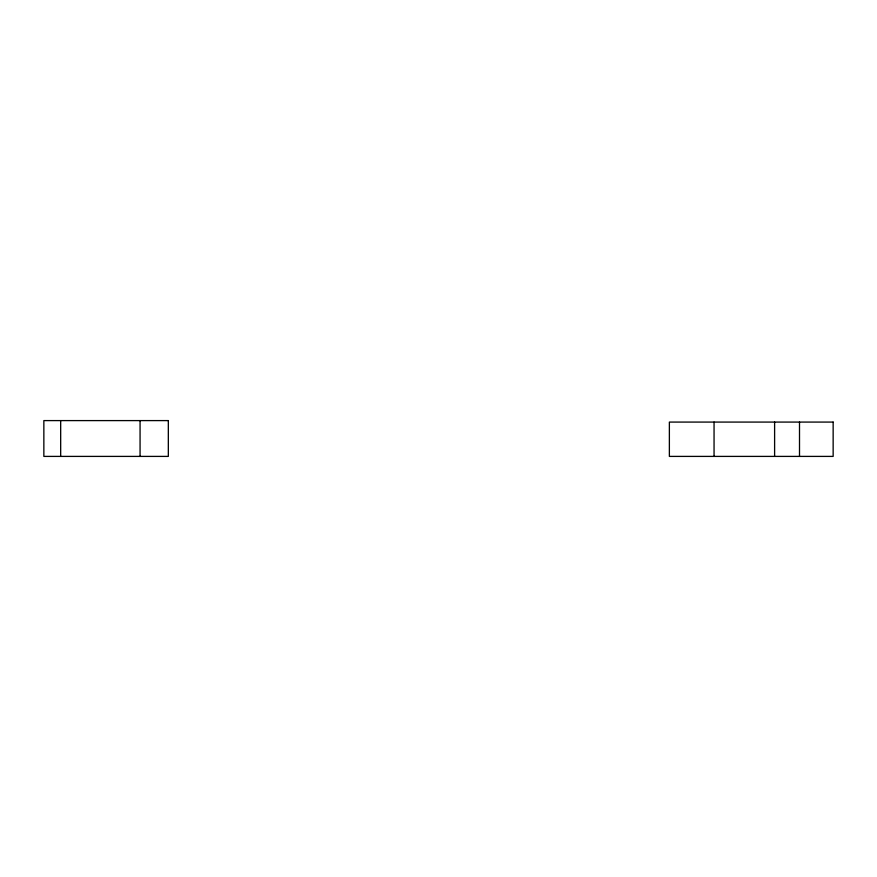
<?xml version="1.0" encoding="UTF-8"?>
<svg xmlns="http://www.w3.org/2000/svg" width="877" height="877" viewBox="0 0 877 877"><rect width="100%" height="100%" fill="white"/><g stroke="black" fill="none" stroke-linecap="round" stroke-linejoin="round"><path stroke-width="1.32" d="M799.506 422.078L799.506 456.402M774.61 422.078L774.61 456.402M714.053 422.078L714.053 456.402M140.068 420.598L140.068 456.402M60.677 420.598L60.677 456.402M168.329 420.598L43.85 420.598L43.85 456.402L168.329 456.402L168.329 420.598M833.15 422.078L669.37 422.078L669.37 456.402L833.15 456.402L833.15 422.078"/></g></svg>
